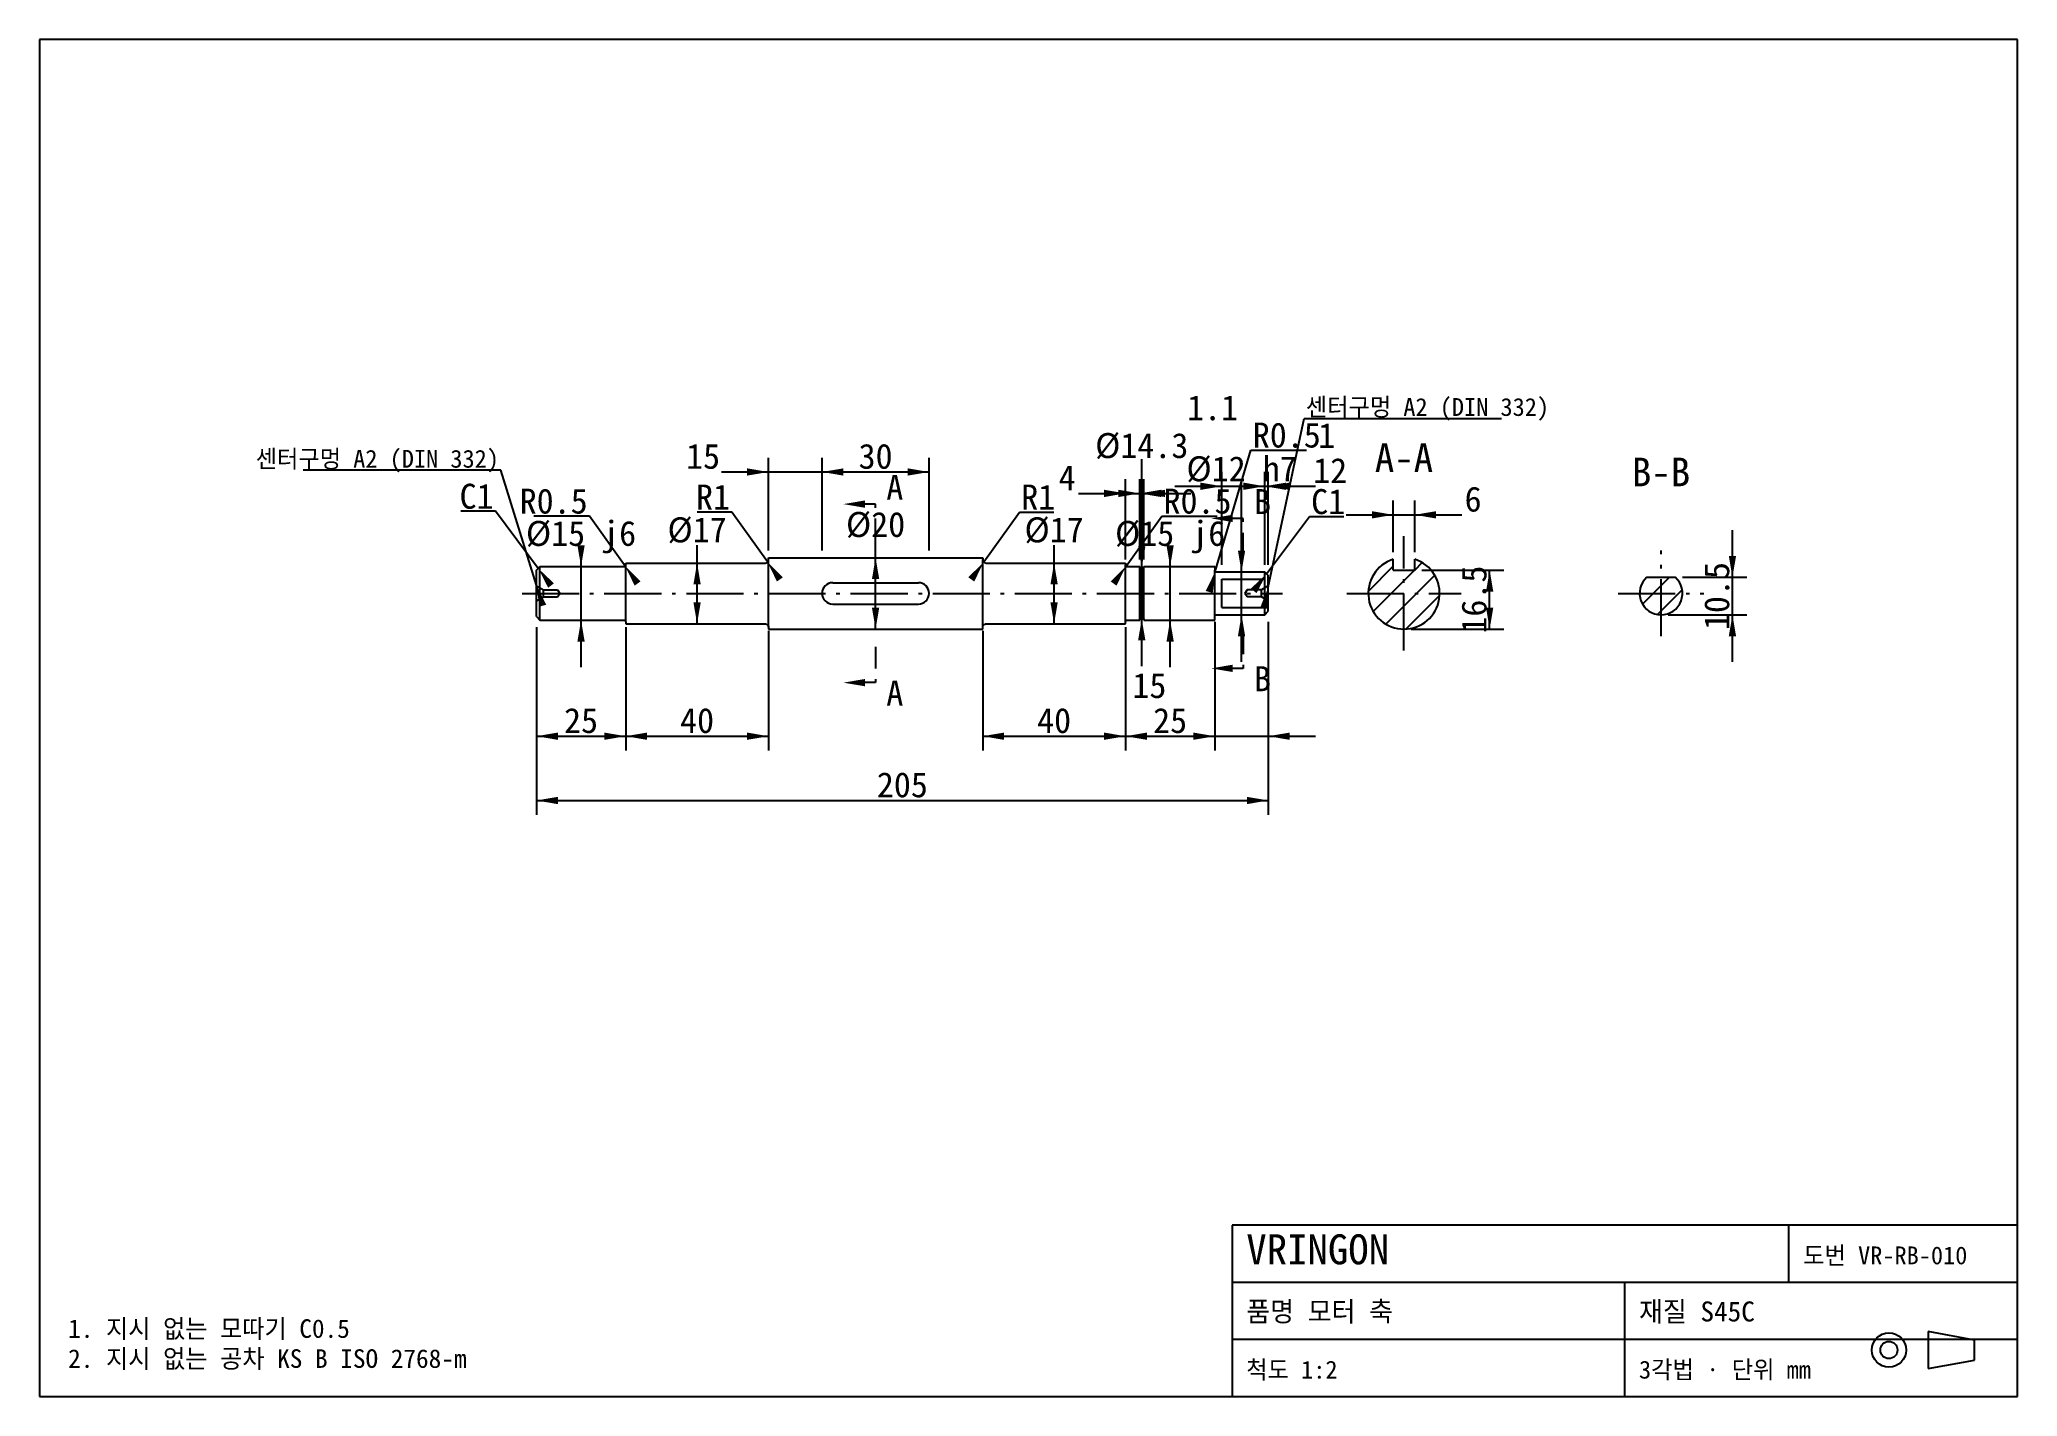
# Model space of a CAD drawing. Header units: millimetres. Extents: x 10 to 287, y 10 to 200.
import ezdxf
from ezdxf.enums import TextEntityAlignment as Align

# ---------------------------------------------------------------- set-up
doc = ezdxf.new("R2010")
doc.units = ezdxf.units.MM
doc.linetypes.add('CENTER', pattern=[11.5, 8, -1.5, 0.5, -1.5])
doc.linetypes.add('DASHED', pattern=[4.5, 3, -1.5])
for name, color, linetype in [('CENTER', 1, 'CENTER'), ('CUT', 5, 'DASHED'), ('DIM', 3, 'CONTINUOUS'), ('FRAME', 7, 'CONTINUOUS'), ('HATCH', 8, 'CONTINUOUS'), ('HIDDEN', 8, 'DASHED'), ('OUTLINE', 7, 'CONTINUOUS'), ('TEXT', 7, 'CONTINUOUS')]:
    doc.layers.add(name, color=color, linetype=linetype)

msp = doc.modelspace()

# ---------------------------------------------------------------- linework, layer by layer
at = {"layer": 'CENTER'}
for p, q in [((201.085, 114.45), (201.085, 130.45)), ((237.085, 116.45), (237.085, 128.45)), ((77.585, 122.45), (184.085, 122.45)), ((193.085, 122.45), (209.085, 122.45)), ((231.085, 122.45), (243.085, 122.45))]:
    msp.add_line(p, q, dxfattribs=at)
at = {"layer": 'CUT'}
for p, q in [((127.085, 134.95), (124.085, 134.95)), ((127.085, 129.95), (127.085, 134.95)), ((178.585, 132.95), (175.585, 132.95)), ((178.585, 127.95), (178.585, 132.95)), ((178.585, 116.95), (178.585, 111.95)), ((127.085, 114.95), (127.085, 109.95)), ((178.585, 111.95), (175.585, 111.95)), ((127.085, 109.95), (124.085, 109.95))]:
    msp.add_line(p, q, dxfattribs=at)
at = {"layer": 'DIM'}
for p, q in [((182.085, 123.325), (187.085, 146.95)), ((187.085, 146.95), (214.735, 146.95)), ((112.085, 128.45), (112.085, 141.45)), ((119.585, 128.45), (119.585, 141.45)), ((119.585, 128.45), (119.585, 141.45)), ((134.585, 128.45), (134.585, 141.45)), ((174.658, 125.523), (179.658, 142.523)), ((179.658, 142.523), (187.438, 142.523)), ((74.585, 139.7), (46.935, 139.7)), ((79.585, 123.588), (74.585, 139.7)), ((105.485, 139.45), (126.185, 139.45)), ((119.585, 139.45), (134.585, 139.45)), ((164.36, 131.2), (164.36, 141.25)), ((175.585, 126.45), (175.585, 139.45)), ((181.585, 126.45), (181.585, 139.45)), ((181.585, 126.45), (181.585, 139.45)), ((182.085, 126.45), (182.085, 139.45)), ((155.485, 136.45), (170.685, 136.45)), ((157.485, 136.45), (171.235, 136.45)), ((162.085, 127.2), (162.085, 138.45)), ((164.085, 127.2), (164.085, 138.45)), ((164.085, 127.2), (164.085, 138.45)), ((164.635, 127.2), (164.635, 138.45)), ((168.985, 137.45), (188.185, 137.45)), ((174.985, 137.45), (188.685, 137.45)), ((178.335, 127.95), (178.335, 138)), ((73.835, 133.95), (68.995, 133.95)), ((79.835, 125.95), (73.835, 133.95)), ((87.012, 133.273), (79.232, 133.273)), ((92.012, 126.273), (87.012, 133.273)), ((106.94, 133.845), (102.1, 133.845)), ((111.94, 126.845), (106.94, 133.845)), ((142.23, 126.845), (147.23, 133.845)), ((147.23, 133.845), (152.07, 133.845)), ((162.158, 126.273), (167.158, 133.273)), ((167.158, 133.273), (174.938, 133.273)), ((181.835, 125.2), (187.835, 133.2)), ((187.835, 133.2), (192.675, 133.2)), ((192.985, 133.45), (209.185, 133.45)), ((199.585, 128.22), (199.585, 135.45)), ((202.585, 128.22), (202.585, 135.45)), ((164.36, 112.275), (164.36, 131.2)), ((247.085, 112.85), (247.085, 131.3)), ((85.835, 112.1), (85.835, 128.7)), ((102.085, 118.2), (102.085, 129.2)), ((127.085, 117.45), (127.085, 129.95)), ((152.085, 118.2), (152.085, 129.2)), ((168.335, 112.1), (168.335, 128.7)), ((178.335, 112.85), (178.335, 127.95)), ((203.585, 125.7), (215.085, 125.7)), ((213.085, 117.45), (213.085, 125.7)), ((240.069, 124.7), (249.085, 124.7)), ((238.085, 119.45), (249.085, 119.45)), ((79.585, 117.7), (79.585, 100.45)), ((79.585, 116.45), (79.585, 91.45)), ((92.085, 117.7), (92.085, 100.45)), ((92.085, 117.2), (92.085, 100.45)), ((112.085, 117.2), (112.085, 100.45)), ((142.085, 117.2), (142.085, 100.45)), ((162.085, 117.7), (162.085, 100.45)), ((162.085, 117.2), (162.085, 100.45)), ((174.585, 118.45), (174.585, 100.45)), ((174.585, 117.7), (174.585, 100.45)), ((182.085, 118.45), (182.085, 100.45)), ((182.085, 116.45), (182.085, 91.45)), ((202.085, 117.45), (215.085, 117.45)), ((79.585, 102.45), (92.085, 102.45)), ((92.085, 102.45), (112.085, 102.45)), ((142.085, 102.45), (162.085, 102.45)), ((162.085, 102.45), (174.585, 102.45)), ((167.985, 102.45), (188.685, 102.45)), ((79.585, 93.45), (182.085, 93.45))]:
    msp.add_line(p, q, dxfattribs=at)
for points in [[(112.085, 139.45), (109.085, 138.94), (109.085, 139.96)], [(119.585, 139.45), (122.585, 139.96), (122.585, 138.94)], [(119.585, 139.45), (122.585, 139.96), (122.585, 138.94)], [(134.585, 139.45), (131.585, 138.94), (131.585, 139.96)], [(162.085, 136.45), (159.085, 135.94), (159.085, 136.96)], [(164.085, 136.45), (161.085, 135.94), (161.085, 136.96)], [(164.085, 136.45), (167.085, 136.96), (167.085, 135.94)], [(164.635, 136.45), (167.635, 136.96), (167.635, 135.94)], [(175.585, 137.45), (172.585, 136.94), (172.585, 137.96)], [(181.585, 137.45), (178.585, 136.94), (178.585, 137.96)], [(181.585, 137.45), (184.585, 137.96), (184.585, 136.94)], [(182.085, 137.45), (185.085, 137.96), (185.085, 136.94)], [(122.585, 134.95), (125.585, 135.46), (125.585, 134.44)], [(174.085, 132.95), (177.085, 133.46), (177.085, 132.44)], [(199.585, 133.45), (196.585, 132.94), (196.585, 133.96)], [(202.585, 133.45), (205.585, 133.96), (205.585, 132.94)], [(85.835, 126.2), (85.325, 129.2), (86.345, 129.2)], [(127.085, 127.45), (127.595, 124.45), (126.575, 124.45)], [(164.36, 126.025), (163.85, 129.025), (164.87, 129.025)], [(168.335, 126.2), (167.825, 129.2), (168.845, 129.2)], [(178.335, 125.45), (177.825, 128.45), (178.845, 128.45)], [(247.085, 124.7), (246.575, 127.7), (247.595, 127.7)], [(79.835, 125.95), (82.043, 123.856), (81.227, 123.244)], [(92.012, 126.273), (94.171, 124.128), (93.341, 123.535)], [(102.085, 126.7), (102.595, 123.7), (101.575, 123.7)], [(111.94, 126.845), (114.099, 124.7), (113.269, 124.107)], [(142.23, 126.845), (140.901, 124.107), (140.071, 124.7)], [(152.085, 126.7), (152.595, 123.7), (151.575, 123.7)], [(162.158, 126.273), (160.829, 123.535), (159.999, 124.128)], [(174.658, 125.523), (174.3, 122.5), (173.322, 122.788)], [(181.835, 125.2), (180.443, 122.494), (179.627, 123.106)], [(213.085, 125.7), (213.595, 122.7), (212.575, 122.7)], [(79.585, 123.588), (80.961, 120.873), (79.987, 120.571)], [(182.085, 123.325), (181.963, 120.284), (180.965, 120.496)], [(102.085, 118.2), (101.575, 121.2), (102.595, 121.2)], [(127.085, 117.45), (126.575, 120.45), (127.595, 120.45)], [(152.085, 118.2), (151.575, 121.2), (152.595, 121.2)], [(178.335, 119.45), (178.845, 116.45), (177.825, 116.45)], [(213.085, 117.45), (212.575, 120.45), (213.595, 120.45)], [(247.085, 119.45), (247.595, 116.45), (246.575, 116.45)], [(85.835, 118.7), (86.345, 115.7), (85.325, 115.7)], [(164.36, 118.875), (164.87, 115.875), (163.85, 115.875)], [(168.335, 118.7), (168.845, 115.7), (167.825, 115.7)], [(174.085, 111.95), (177.085, 112.46), (177.085, 111.44)], [(122.585, 109.95), (125.585, 110.46), (125.585, 109.44)], [(79.585, 102.45), (82.585, 102.96), (82.585, 101.94)], [(92.085, 102.45), (89.085, 101.94), (89.085, 102.96)], [(92.085, 102.45), (95.085, 102.96), (95.085, 101.94)], [(112.085, 102.45), (109.085, 101.94), (109.085, 102.96)], [(142.085, 102.45), (145.085, 102.96), (145.085, 101.94)], [(162.085, 102.45), (159.085, 101.94), (159.085, 102.96)], [(162.085, 102.45), (165.085, 102.96), (165.085, 101.94)], [(174.585, 102.45), (171.585, 101.94), (171.585, 102.96)], [(174.585, 102.45), (171.585, 101.94), (171.585, 102.96)], [(182.085, 102.45), (185.085, 102.96), (185.085, 101.94)], [(79.585, 93.45), (82.585, 93.96), (82.585, 92.94)], [(182.085, 93.45), (179.085, 92.94), (179.085, 93.96)]]:
    msp.add_solid(points, dxfattribs=at)
at = {"layer": 'FRAME'}
for p, q in [((287, 200), (10, 200)), ((10, 200), (10, 10)), ((287, 10), (287, 200)), ((287, 34), (177, 34)), ((177, 34), (177, 10)), ((255, 26), (255, 34)), ((287, 10), (287, 34)), ((177, 26), (287, 26)), ((232, 10), (232, 26)), ((177, 18), (287, 18)), ((281, 17.9), (274.5, 19.1)), ((274.5, 19.1), (274.5, 13.9)), ((281, 15.1), (281, 17.9)), ((274.5, 13.9), (281, 15.1)), ((10, 10), (287, 10)), ((177, 10), (287, 10))]:
    msp.add_line(p, q, dxfattribs=at)
for radius in [2.4, 1.2]:
    msp.add_circle((269, 16.5), radius, dxfattribs=at)
at = {"layer": 'HATCH'}
for p, q in [((196.101, 122.776), (199.585, 126.26)), ((196.776, 119.915), (202.561, 125.7)), ((198.545, 118.148), (205.39, 124.993)), ((202.585, 125.724), (203.618, 126.757)), ((234.5, 120.929), (238.271, 124.7)), ((201.398, 117.467), (206.069, 122.138)), ((236.599, 119.493), (240.041, 122.935))]:
    msp.add_line(p, q, dxfattribs=at)
at = {"layer": 'HIDDEN'}
for p, q in [((79.585, 123.513), (80.56, 122.95)), ((79.585, 121.388), (80.56, 121.95)), ((80.56, 122.95), (82.56, 122.95)), ((80.56, 121.95), (80.56, 122.95)), ((80.56, 121.95), (82.56, 121.95)), ((82.56, 122.95), (82.86, 122.45)), ((82.56, 121.95), (82.86, 122.45)), ((179.111, 122.95), (178.81, 122.45)), ((179.111, 121.95), (178.81, 122.45)), ((181.111, 122.95), (179.111, 122.95)), ((181.111, 121.95), (179.111, 121.95)), ((182.085, 123.513), (181.111, 122.95)), ((181.111, 121.95), (181.111, 122.95)), ((182.085, 121.388), (181.111, 121.95))]:
    msp.add_line(p, q, dxfattribs=at)
at = {"layer": 'OUTLINE'}
for p, q in [((112.085, 127.2), (112.085, 127.45)), ((112.085, 127.45), (142.085, 127.45)), ((142.085, 127.45), (142.085, 127.2)), ((79.585, 125.7), (80.085, 126.2)), ((79.585, 119.2), (79.585, 125.7)), ((80.085, 126.2), (91.835, 126.2)), ((80.085, 118.7), (80.085, 126.2)), ((80.085, 118.7), (80.085, 126.2)), ((91.835, 126.2), (91.868, 126.202)), ((91.868, 126.202), (91.9, 126.209)), ((91.9, 126.209), (91.931, 126.219)), ((91.931, 126.219), (91.96, 126.233)), ((91.96, 126.233), (91.987, 126.252)), ((91.987, 126.252), (92.012, 126.273)), ((92.012, 126.273), (92.033, 126.298)), ((92.033, 126.298), (92.052, 126.325)), ((92.052, 126.325), (92.066, 126.354)), ((92.066, 126.354), (92.076, 126.385)), ((92.076, 126.385), (92.083, 126.417)), ((92.083, 126.417), (92.085, 126.45)), ((92.085, 126.45), (92.085, 126.7)), ((92.085, 126.7), (111.585, 126.7)), ((92.085, 118.45), (92.085, 126.45)), ((111.585, 126.7), (111.65, 126.704)), ((111.65, 126.704), (111.714, 126.717)), ((111.714, 126.717), (111.776, 126.738)), ((111.776, 126.738), (111.835, 126.767)), ((111.835, 126.767), (111.889, 126.803)), ((111.889, 126.803), (111.939, 126.846)), ((111.939, 126.846), (111.982, 126.896)), ((111.982, 126.896), (112.018, 126.95)), ((112.018, 126.95), (112.047, 127.009)), ((112.047, 127.009), (112.068, 127.071)), ((112.068, 127.071), (112.081, 127.135)), ((112.081, 127.135), (112.085, 127.2)), ((112.085, 117.7), (112.085, 127.2)), ((142.085, 127.2), (142.089, 127.135)), ((142.085, 117.7), (142.085, 127.2)), ((142.089, 127.135), (142.102, 127.071)), ((142.102, 127.071), (142.123, 127.009)), ((142.123, 127.009), (142.152, 126.95)), ((142.152, 126.95), (142.188, 126.896)), ((142.188, 126.896), (142.231, 126.846)), ((142.231, 126.846), (142.281, 126.803)), ((142.281, 126.803), (142.335, 126.767)), ((142.335, 126.767), (142.394, 126.738)), ((142.394, 126.738), (142.456, 126.717)), ((142.456, 126.717), (142.52, 126.704)), ((142.52, 126.704), (142.585, 126.7)), ((142.585, 126.7), (162.085, 126.7)), ((162.085, 126.7), (162.085, 126.45)), ((162.085, 126.45), (162.087, 126.417)), ((162.085, 118.45), (162.085, 126.45)), ((162.087, 126.417), (162.094, 126.385)), ((162.094, 126.385), (162.104, 126.354)), ((162.104, 126.354), (162.118, 126.325)), ((162.118, 126.325), (162.137, 126.298)), ((162.137, 126.298), (162.158, 126.273)), ((162.158, 126.273), (162.183, 126.252)), ((162.183, 126.252), (162.21, 126.233)), ((162.21, 126.233), (162.239, 126.219)), ((162.239, 126.219), (162.27, 126.209)), ((162.27, 126.209), (162.302, 126.202)), ((162.302, 126.202), (162.335, 126.2)), ((162.335, 126.2), (164.085, 126.2)), ((164.085, 126.2), (164.085, 126.025)), ((164.085, 126.025), (164.635, 126.025)), ((164.085, 118.875), (164.085, 126.025)), ((164.635, 126.025), (164.635, 126.2)), ((164.635, 126.2), (174.585, 126.2)), ((164.635, 118.875), (164.635, 126.025)), ((174.585, 126.2), (174.585, 125.7)), ((174.585, 125.7), (174.587, 125.667)), ((174.585, 119.2), (174.585, 125.7)), ((174.587, 125.667), (174.594, 125.635)), ((174.594, 125.635), (174.604, 125.604)), ((174.604, 125.604), (174.618, 125.575)), ((174.618, 125.575), (174.637, 125.548)), ((174.637, 125.548), (174.658, 125.523)), ((174.658, 125.523), (174.683, 125.502)), ((174.683, 125.502), (174.71, 125.483)), ((174.71, 125.483), (174.739, 125.469)), ((174.739, 125.469), (174.77, 125.459)), ((174.77, 125.459), (174.802, 125.452)), ((174.802, 125.452), (174.835, 125.45)), ((174.835, 125.45), (181.585, 125.45)), ((181.585, 125.45), (182.085, 124.95)), ((181.585, 119.45), (181.585, 125.45)), ((181.585, 119.45), (181.585, 125.45)), ((182.085, 119.95), (182.085, 124.95)), ((199.585, 125.7), (199.585, 127.22)), ((199.585, 125.7), (202.585, 125.7)), ((202.585, 125.7), (202.585, 127.22)), ((235.101, 124.7), (239.069, 124.7)), ((121.085, 123.95), (133.085, 123.95)), ((175.585, 124.434), (181.585, 124.434)), ((175.585, 120.466), (175.585, 124.434)), ((181.585, 120.466), (181.585, 124.434)), ((79.585, 119.2), (80.085, 118.7)), ((121.085, 120.95), (133.085, 120.95)), ((174.585, 119.2), (174.587, 119.233)), ((174.585, 118.7), (174.585, 119.2)), ((174.587, 119.233), (174.594, 119.265)), ((174.594, 119.265), (174.604, 119.296)), ((174.604, 119.296), (174.618, 119.325)), ((174.618, 119.325), (174.637, 119.352)), ((174.637, 119.352), (174.658, 119.377)), ((174.658, 119.377), (174.683, 119.398)), ((174.683, 119.398), (174.71, 119.417)), ((174.71, 119.417), (174.739, 119.431)), ((174.739, 119.431), (174.77, 119.441)), ((174.77, 119.441), (174.802, 119.448)), ((174.802, 119.448), (174.835, 119.45)), ((174.835, 119.45), (181.585, 119.45)), ((175.585, 120.466), (181.585, 120.466)), ((181.585, 119.45), (182.085, 119.95)), ((80.085, 118.7), (91.835, 118.7)), ((91.835, 118.7), (91.868, 118.698)), ((91.868, 118.698), (91.9, 118.691)), ((91.9, 118.691), (91.931, 118.681)), ((91.931, 118.681), (91.96, 118.667)), ((91.96, 118.667), (91.987, 118.648)), ((91.987, 118.648), (92.012, 118.627)), ((92.012, 118.627), (92.033, 118.602)), ((92.033, 118.602), (92.052, 118.575)), ((92.052, 118.575), (92.066, 118.546)), ((92.066, 118.546), (92.076, 118.515)), ((92.076, 118.515), (92.083, 118.483)), ((92.083, 118.483), (92.085, 118.45)), ((92.085, 118.45), (92.085, 118.2)), ((92.085, 118.2), (111.585, 118.2)), ((111.585, 118.2), (111.65, 118.196)), ((111.65, 118.196), (111.714, 118.183)), ((111.714, 118.183), (111.776, 118.162)), ((111.776, 118.162), (111.835, 118.133)), ((111.835, 118.133), (111.889, 118.097)), ((111.889, 118.097), (111.939, 118.054)), ((111.939, 118.054), (111.982, 118.004)), ((111.982, 118.004), (112.018, 117.95)), ((112.018, 117.95), (112.047, 117.891)), ((112.047, 117.891), (112.068, 117.829)), ((112.068, 117.829), (112.081, 117.765)), ((112.081, 117.765), (112.085, 117.7)), ((112.085, 117.7), (112.085, 117.45)), ((112.085, 117.45), (142.085, 117.45)), ((142.085, 117.7), (142.089, 117.765)), ((142.085, 117.45), (142.085, 117.7)), ((142.089, 117.765), (142.102, 117.829)), ((142.102, 117.829), (142.123, 117.891)), ((142.123, 117.891), (142.152, 117.95)), ((142.152, 117.95), (142.188, 118.004)), ((142.188, 118.004), (142.231, 118.054)), ((142.231, 118.054), (142.281, 118.097)), ((142.281, 118.097), (142.335, 118.133)), ((142.335, 118.133), (142.394, 118.162)), ((142.394, 118.162), (142.456, 118.183)), ((142.456, 118.183), (142.52, 118.196)), ((142.52, 118.196), (142.585, 118.2)), ((142.585, 118.2), (162.085, 118.2)), ((162.085, 118.45), (162.087, 118.483)), ((162.085, 118.2), (162.085, 118.45)), ((162.087, 118.483), (162.094, 118.515)), ((162.094, 118.515), (162.104, 118.546)), ((162.104, 118.546), (162.118, 118.575)), ((162.118, 118.575), (162.137, 118.602)), ((162.137, 118.602), (162.158, 118.627)), ((162.158, 118.627), (162.183, 118.648)), ((162.183, 118.648), (162.21, 118.667)), ((162.21, 118.667), (162.239, 118.681)), ((162.239, 118.681), (162.27, 118.691)), ((162.27, 118.691), (162.302, 118.698)), ((162.302, 118.698), (162.335, 118.7)), ((162.335, 118.7), (164.085, 118.7)), ((164.085, 118.7), (164.085, 118.875)), ((164.085, 118.875), (164.635, 118.875)), ((164.635, 118.875), (164.635, 118.7)), ((164.635, 118.7), (174.585, 118.7))]:
    msp.add_line(p, q, dxfattribs=at)
for centre, radius, start, end in [((201.085, 122.45), 5, 107.458, 72.542), ((237.085, 122.45), 3, 131.41, 48.59), ((121.085, 122.45), 1.5, 90, 270), ((133.085, 122.45), 1.5, -90, 90)]:
    msp.add_arc(centre, radius, start, end, dxfattribs=at)

# ---------------------------------------------------------------- texts
at = {"layer": 'TEXT'}
for s, height, p in [('1.1', 3.5, (174.285, 146.7)), ('%%c14.3', 3.5, (164.36, 141.4)), ('1', 3.5, (190.265, 142.8)), ('15', 3.5, (102.925, 139.9)), ('30', 3.5, (127.085, 139.9)), ('%%c12 h7', 3.5, (178.335, 138.15)), ('12', 3.5, (190.745, 137.9)), ('A-A', 4, (201.085, 139.45)), ('B-B', 4, (237.085, 137.45)), ('4', 3.5, (153.905, 136.9)), ('6', 3.5, (210.765, 133.9)), ('%%c17', 3.5, (102.085, 129.6)), ('%%c20', 3.5, (127.085, 130.35)), ('%%c17', 3.5, (152.085, 129.6)), ('%%c15 j6', 3.5, (85.835, 129.1)), ('%%c15 j6', 3.5, (168.335, 129.1)), ('15', 3.5, (165.425, 107.8)), ('25', 3.5, (85.835, 102.9)), ('40', 3.5, (102.085, 102.9)), ('40', 3.5, (152.085, 102.9)), ('25', 3.5, (168.335, 102.9)), ('205', 3.5, (130.835, 93.9))]:
    msp.add_text(s, height=height, dxfattribs=at).set_placement(p, align=Align.CENTER)
for s, height, p in [('센터구멍 A2 (DIN 332)', 2.5, (187.335, 147.3)), ('R0.5', 3.5, (179.908, 142.873)), ('A', 3.5, (128.585, 135.55)), ('R1', 3.5, (147.48, 134.195)), ('R0.5', 3.5, (167.408, 133.623)), ('B', 3.5, (180.085, 133.55)), ('C1', 3.5, (188.085, 133.55)), ('B', 3.5, (180.085, 108.75)), ('A', 3.5, (128.585, 106.75)), ('VRINGON', 4.2, (179, 28.5)), ('도번 VR-RB-010', 2.5, (257, 28.5)), ('품명 모터 축', 2.8, (179, 20.5)), ('재질 S45C', 2.8, (234, 20.5)), ('1. 지시 없는 모따기 C0.5', 2.6, (14, 18.2)), ('2. 지시 없는 공차 KS B ISO 2768-m', 2.6, (14, 14)), ('척도 1:2', 2.5, (179, 12.5)), ('3각법 · 단위 mm', 2.5, (234, 12.5))]:
    msp.add_text(s, height=height, dxfattribs=at).set_placement(p)
for s, height, p in [('센터구멍 A2 (DIN 332)', 2.5, (74.335, 140.05)), ('C1', 3.5, (73.585, 134.3)), ('R0.5', 3.5, (86.762, 133.623)), ('R1', 3.5, (106.69, 134.195))]:
    msp.add_text(s, height=height, dxfattribs=at).set_placement(p, align=Align.RIGHT)
for s, p in [('16.5', (212.635, 121.575)), ('10.5', (246.635, 122.075))]:
    msp.add_text(s, height=3.5, rotation=90, dxfattribs=at).set_placement(p, align=Align.CENTER)

doc.saveas('drawing.dxf')
